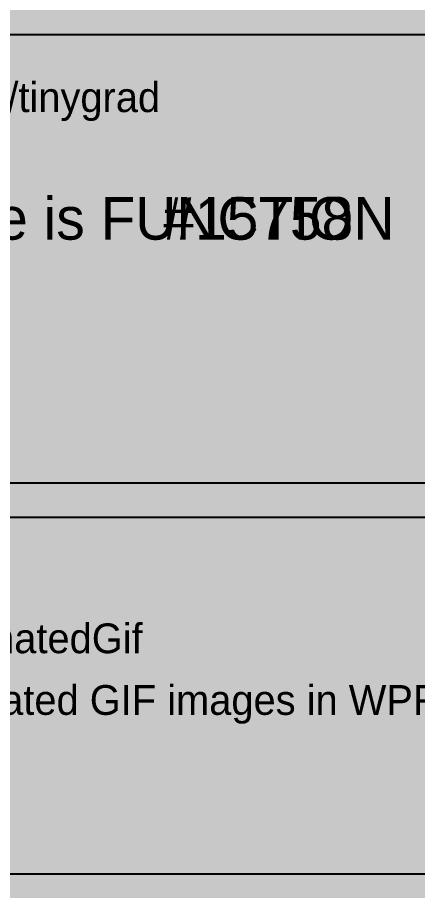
# Model space of a CAD drawing. Extents: x 0 to 2255, y 0 to 8703.
# Drawn here: x 626.7 to 814.7, y 3714.6 to 4125.2 of the extents above; entities that cross this region are included whole.
import ezdxf

# ---------------------------------------------------------------- set-up
doc = ezdxf.new("R2010")
doc.units = 0

msp = doc.modelspace()

# ---------------------------------------------------------------- hatches: boundary and pattern name
at = {"true_color": 0x0d1117}
for points in [[(0, 8703), (1280, 8703), (1280, 0.44), (0, 0.44)], [(0, 8639), (1280, 8639), (1280, 0.44), (0, 0.44)], [(350, 4117.23), (998.03, 4117.23), (998.03, 4117.23), (999.2, 4117.12), (1000.33, 4116.78), (1001.36, 4116.22), (1002.27, 4115.48), (1003.02, 4114.57), (1003.57, 4113.53), (1003.92, 4112.4), (1004.03, 4111.23), (1004.03, 3912.23), (1004.03, 3912.23), (1003.92, 3911.06), (1003.57, 3909.94), (1003.02, 3908.9), (1002.27, 3907.99), (1001.36, 3907.25), (1000.33, 3906.69), (999.2, 3906.35), (998.03, 3906.23), (350, 3906.23), (350, 3906.23), (348.83, 3906.35), (347.7, 3906.69), (346.67, 3907.25), (345.76, 3907.99), (345.01, 3908.9), (344.46, 3909.94), (344.12, 3911.06), (344, 3912.23), (344, 4111.23), (344, 4111.23), (344.12, 4112.4), (344.46, 4113.53), (345.01, 4114.57), (345.76, 4115.48), (346.67, 4116.22), (347.7, 4116.78), (348.83, 4117.12), (350, 4117.23)], [(350, 3890.23), (998.03, 3890.23), (998.03, 3890.23), (999.2, 3890.12), (1000.33, 3889.78), (1001.36, 3889.22), (1002.27, 3888.48), (1003.02, 3887.57), (1003.57, 3886.53), (1003.92, 3885.4), (1004.03, 3884.23), (1004.03, 3728.23), (1004.03, 3728.23), (1003.92, 3727.06), (1003.57, 3725.94), (1003.02, 3724.9), (1002.27, 3723.99), (1001.36, 3723.25), (1000.33, 3722.69), (999.2, 3722.35), (998.03, 3722.23), (350, 3722.23), (350, 3722.23), (348.83, 3722.35), (347.7, 3722.69), (346.67, 3723.25), (345.76, 3723.99), (345.01, 3724.9), (344.46, 3725.94), (344.12, 3727.06), (344, 3728.23), (344, 3884.23), (344, 3884.23), (344.12, 3885.4), (344.46, 3886.53), (345.01, 3887.57), (345.76, 3888.48), (346.67, 3889.22), (347.7, 3889.78), (348.83, 3890.12), (350, 3890.23)]]:
    msp.add_hatch(color=256, dxfattribs=at).paths.add_polyline_path(points, flags=0)
at = {"true_color": 0x010409}
msp.add_hatch(color=256, dxfattribs=at).paths.add_polyline_path([(0, 8639), (1280, 8639), (1280, 0.44), (0, 0.44)], flags=0)

# ---------------------------------------------------------------- linework, layer by layer
at = {"true_color": 0x3d444d}
for points in [[(998.03, 3906.23), (350, 3906.23), (350, 3906.23), (348.83, 3906.35), (347.7, 3906.69), (346.67, 3907.25), (345.76, 3907.99), (345.01, 3908.9), (344.46, 3909.94), (344.12, 3911.06), (344, 3912.23), (344, 4111.23), (344, 4111.23), (344.12, 4112.4), (344.46, 4113.53), (345.01, 4114.57), (345.76, 4115.48), (346.67, 4116.22), (347.7, 4116.78), (348.83, 4117.12), (350, 4117.23), (350, 4117.23), (998.03, 4117.23)], [(998.03, 3722.23), (350, 3722.23), (350, 3722.23), (348.83, 3722.35), (347.7, 3722.69), (346.67, 3723.25), (345.76, 3723.99), (345.01, 3724.9), (344.46, 3725.94), (344.12, 3727.06), (344, 3728.23), (344, 3884.23), (344, 3884.23), (344.12, 3885.4), (344.46, 3886.53), (345.01, 3887.57), (345.76, 3888.48), (346.67, 3889.22), (347.7, 3889.78), (348.83, 3890.12), (350, 3890.23), (350, 3890.23), (998.03, 3890.23)]]:
    msp.add_lwpolyline(points, dxfattribs=at)

# ---------------------------------------------------------------- texts
at = {"true_color": 0xf0f6fc}
for s, height, p in [('tinygrad/tinygrad', 14, (555.33, 4080.73)), ('CALL with return value is FUNCTION ', 20, (361, 4020.73)), ('XamlAnimatedGif/XamlAnimatedGif', 14, (389, 3826.23)), ('A simple library to display animated GIF images in WPF apps (.NET Framework 4.5,', 14, (361, 3797.23))]:
    msp.add_text(s, height=height, dxfattribs=at).set_placement(p)
at = {"true_color": 0x9198a1}
msp.add_text('#15758', height=20, dxfattribs=at).set_placement((695.25, 4020.73))

doc.saveas('drawing.dxf')
